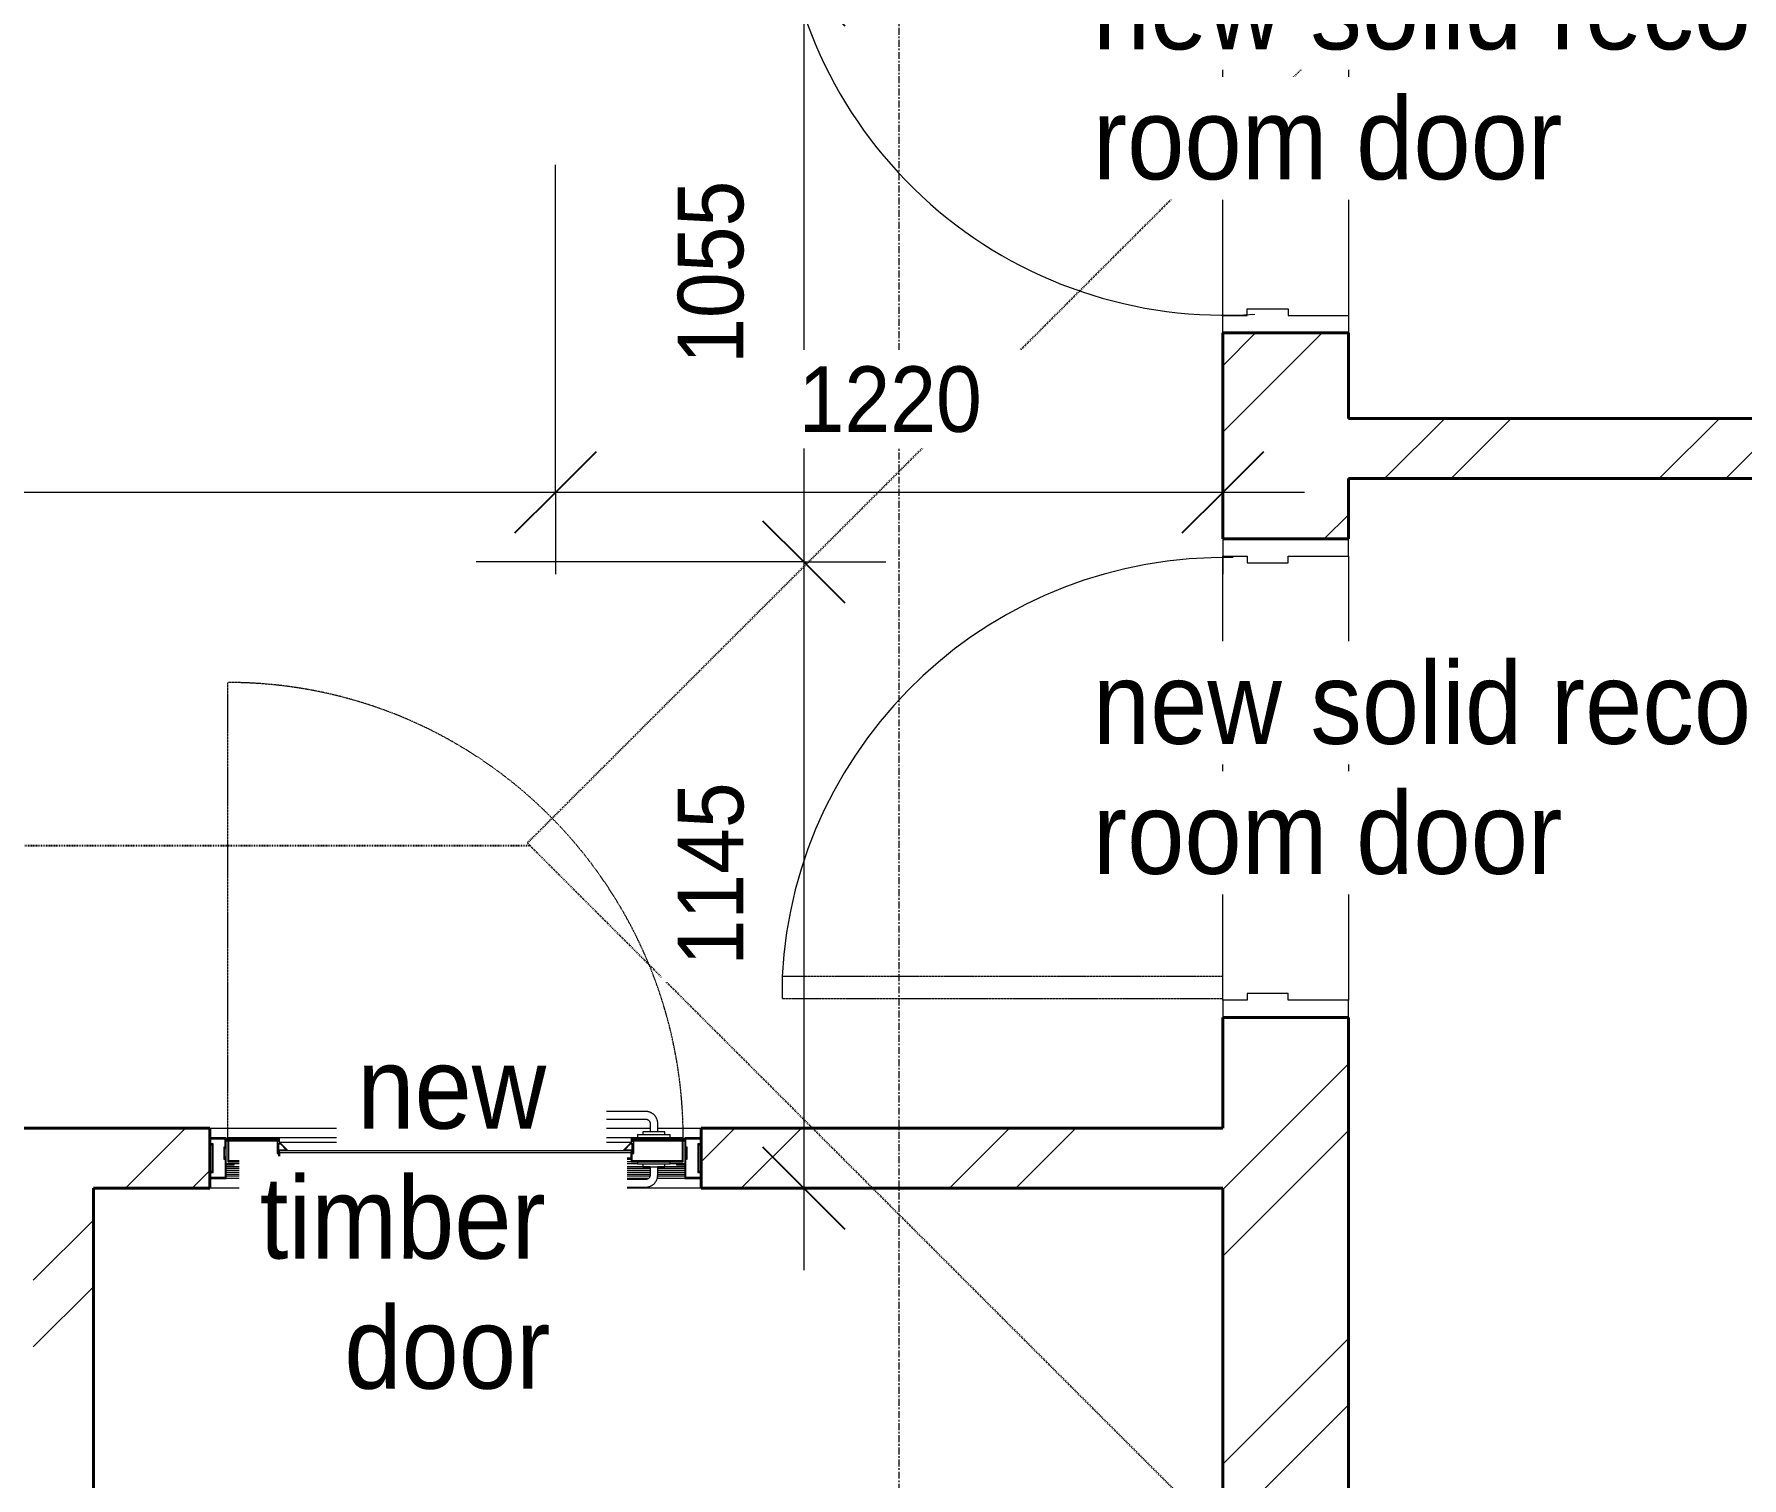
# Model space of a CAD drawing. Header units: millimetres. Extents: x -44657 to 28812, y -28146 to 16565.
# Drawn here: x -6893 to -3766, y -5747 to -3103 of the extents above; entities that cross this region are included whole.
import ezdxf

# ---------------------------------------------------------------- set-up
doc = ezdxf.new("R2010")
doc.units = ezdxf.units.MM
for name, pattern in [('Dash 1_5mm', [3, 1.5, -1.5]), ('Detail Dash', [1.1, 0.55, -0.55]), ('Grid Line', [22.225, 12.7, -3.175, 3.175, -3.175])]:
    doc.linetypes.add(name, pattern=pattern)
for name, color, linetype, lineweight in [('A-ANNO-DIMS', 211, 'Continuous', 5), ('A-ANNO-DIMS-100', 211, 'Continuous', 5), ('A-DETL', 90, 'Continuous', 5), ('A-DOOR', 31, 'Continuous', 9), ('A-DOOR-FRAM', 31, 'Continuous', 9), ('A-WALL', 113, 'Continuous', 9), ('A-WALL-PATT', 111, 'Continuous', 9), ('G-ANNO-TEXT', 231, 'Continuous', 5), ('S-GRID', 1, 'Continuous', 5)]:
    doc.layers.add(name, color=color, linetype=linetype, lineweight=lineweight)
doc.styles.add('Arial_3', font='arial.ttf', dxfattribs={"width": 0.9, "height": 120})
doc.styles.add('Arial_5', font='arial.ttf', dxfattribs={"width": 0.9, "height": 150})
doc.dimstyles.new('SVA_-_1_2mm_Arial', dxfattribs={"dimscale": 304.8, "dimtxt": 122.431128, "dimasz": 0.492126, "dimexe": 0.492126, "dimexo": 0.0625, "dimgap": 0.246063, "dimtad": 1, "dimdec": 0, "dimrnd": 5, "dimzin": 0, "dimdsep": 46, "dimtxsty": 'Arial_3', "dimblk1": 'OBLIQUE', "dimblk2": 'OBLIQUE', "dimsah": 1, "dimcen": 0.09, "dimdle": 0.492126, "dimazin": 0, "dimtfac": 1, "dimtdec": 4, "dimtix": 1, "dimtmove": 0, "dimatfit": 3, "dimfxl": 1.968504, "dimfxlon": 1, "dimtvp": 1, "dimtfill": 1, "dimtolj": 1, "dimtzin": 0, "dimarcsym": 2})
pattern_1 = [(45, (0, 0), (-251.447, 251.447), []), (45, (0, 381), (-251.447, 251.447), [])]

# ---------------------------------------------------------------- blocks, each defined once
blk = doc.blocks.new('Door2  813 x 2032  - Door D1-1502205-NEW PROPOSED GROUND STOREY PLAN _White Box_')
at = {"layer": 'A-DOOR', "linetype": 'Detail Dash', "lineweight": 5}
for p, q in [((-363.5, 922), (-403.5, 922)), ((-403.5, 922), (-403.5, 115)), ((-363.5, 115), (-363.5, 922)), ((-403.5, 115), (-363.5, 115))]:
    blk.add_line(p, q, dxfattribs=at)
at = {"layer": 'A-DOOR', "lineweight": 5}
blk.add_arc((-406.5, 112.5), 810.6, 358.8072, 86.9594, dxfattribs=at)
at = {"layer": 'A-DOOR-FRAM'}
for p, q in [((-406.5, 115), (-438.5, 115)), ((-406.5, 70), (-406.5, 115)), ((406.5, 115), (406.5, 70)), ((438.5, 115), (406.5, 115)), ((-394.5, 70), (-406.5, 70)), ((-394.5, -5), (-394.5, 70)), ((406.5, 70), (394.5, 70)), ((394.5, 70), (394.5, -5)), ((-406.5, -115), (-406.5, -5)), ((-406.5, -5), (-394.5, -5)), ((394.5, -5), (406.5, -5)), ((406.5, -5), (406.5, -115)), ((-438.5, -115), (-406.5, -115)), ((406.5, -115), (438.5, -115))]:
    blk.add_line(p, q, dxfattribs=at)
blk = doc.blocks.new('Door2  813 x 2032  - Door D1-1502196-NEW PROPOSED GROUND STOREY PLAN _White Box_')
at = {"layer": 'A-DOOR', "linetype": 'Detail Dash', "lineweight": 5}
for p, q in [((-403.5, -923.8), (-403.5, -115)), ((-403.5, -115), (-363.5, -115)), ((-363.5, -115), (-363.5, -923.8)), ((-363.5, -923.8), (-403.5, -923.8))]:
    blk.add_line(p, q, dxfattribs=at)
at = {"layer": 'A-DOOR', "lineweight": 5}
blk.add_arc((-406.5, -112.5), 812.4, 273.0339, 3.9662, dxfattribs=at)
at = {"layer": 'A-DOOR-FRAM'}
for p, q in [((-438.5, 115), (-406.5, 115)), ((-406.5, 115), (-406.5, 5)), ((406.5, 115), (438.5, 115)), ((406.5, 5), (406.5, 115)), ((-406.5, 5), (-394.5, 5)), ((-394.5, 5), (-394.5, -70)), ((394.5, 5), (406.5, 5)), ((394.5, -70), (394.5, 5)), ((-406.5, -70), (-406.5, -115)), ((-394.5, -70), (-406.5, -70)), ((406.5, -70), (394.5, -70)), ((406.5, -115), (406.5, -70)), ((-406.5, -115), (-438.5, -115)), ((438.5, -115), (406.5, -115))]:
    blk.add_line(p, q, dxfattribs=at)
blk = doc.blocks.new('Door Aluminium - Single Opening Out with Cill - Door Aluminium Single Opening Out with Cill 900x2100-1421184-NEW PROPOSED GROUND STOREY PLAN _White Box_')
at = {"layer": 'A-DOOR', "linetype": 'Detail Dash', "lineweight": 5}
blk.add_line((-417, 37.3), (-417, 871.3), dxfattribs=at)
at = {"layer": 'A-DOOR', "lineweight": 5}
for p, q in [((261.4, 70.5), (275.4, 70.5)), ((261.4, 70.5), (262.4, 70.5)), ((273.4, 70.5), (275.4, 70.5)), ((348.4, 85.5), (276.4, 85.5)), ((276.4, 71.5), (348.4, 71.5)), ((356.4, 63.5), (356.4, 48.1)), ((370.4, 48.1), (370.4, 63.5)), ((-420, 37.5), (-450, 37.5)), ((-448, 35.5), (-422, 35.5)), ((-448, 26.3), (-448, 35.5)), ((-422, 35.5), (-422, 20.3)), ((-420, 17), (-420, 37.5)), ((-416.9, 35.5), (-420, 35.5)), ((-416.8, 33.5), (-420, 33.5)), ((-417, 31.4), (-420, 31.4)), ((-322, 37.3), (-417, 37.3)), ((-417, 37.3), (-417, -6.7)), ((-415.2, 35.5), (-323.8, 35.5)), ((-415.2, -4.9), (-415.2, 35.5)), ((-323.8, 33.5), (-415.2, 33.5)), ((-323.6, 31.4), (-415.2, 31.4)), ((-323.8, 35.5), (-323.8, 30.6)), ((322, 37.3), (-322, 37.3)), ((-322, 27.3), (-322, 37.3)), ((417, 37.3), (322, 37.3)), ((322, 37.3), (322, 27.3)), ((415.2, 31.4), (323.6, 31.4)), ((323.8, 30.6), (323.8, 35.5)), ((323.8, 35.5), (415.2, 35.5)), ((415.2, 33.5), (323.8, 33.5)), ((333.4, 43.5), (393.4, 43.5)), ((333.4, 43.5), (333.4, 37.5)), ((393.4, 37.5), (333.4, 37.5)), ((343.4, 48.1), (343.4, 43.5)), ((344.1, 48.1), (343.4, 48.1)), ((383.4, 48.1), (343.4, 48.1)), ((383.4, 48.1), (382.8, 48.1)), ((383.4, 43.5), (383.4, 48.1)), ((393.4, 37.5), (393.4, 43.5)), ((415.2, 35.5), (415.2, -4.9)), ((420, 33.5), (416.8, 33.5)), ((420, 35.5), (416.9, 35.5)), ((417, -6.7), (417, 37.3)), ((420, 31.4), (417, 31.4)), ((450, 37.5), (420, 37.5)), ((420, 37.5), (420, 17)), ((422, 35.5), (448, 35.5)), ((422, 20.3), (422, 35.5)), ((448, 35.5), (448, 26.3)), ((-450, 22), (-448.5, 22)), ((-448.5, 22), (-450, 22)), ((-448.5, 24.5), (-445.5, 24.5)), ((-448.5, 22), (-448.5, 24.5)), ((-445.5, 24.5), (-448.5, 24.5)), ((-448.5, 24.5), (-448.5, 22)), ((-443.7, 26.3), (-448, 26.3)), ((-445.5, 24.5), (-445.5, -24.5)), ((-443.7, -26.3), (-443.7, 26.3)), ((-422, 20.3), (-424.4, 20.3)), ((-424.4, 20.3), (-424.4, -1.8)), ((-424.4, 20.3), (-422, 20.3)), ((-422.6, 0), (-422.6, 18.5)), ((-422.6, 18.5), (-421, 18.5)), ((-421, 18.5), (-422.6, 18.5)), ((-421.3, 0), (-422.6, 0)), ((-422.6, 0), (-421.3, 0)), ((-421, 3), (-421.3, 0)), ((-421.3, 0), (-421, 3)), ((-421, 18.5), (-421, 17)), ((-421, 17), (-421, 18.5)), ((-421, 17), (-420, 17)), ((-420, 3), (-421, 3)), ((-421, 3), (-420, 3)), ((-420, 3), (-420, 17)), ((-420, -10.2), (-420, 3)), ((-323.8, 30.6), (-326.4, 30.6)), ((-326.4, 30.6), (-326.4, 8.5)), ((-326.4, 8.5), (-323.8, 8.5)), ((-323.8, 8.5), (-326.4, 8.5)), ((-324.6, 10.3), (-324.6, 27.3)), ((-324.6, 27.3), (-322, 27.3)), ((-323.3, 10.3), (-324.6, 10.3)), ((-324.6, 10.3), (-323.3, 10.3)), ((-324.1, 27), (-324.1, 13.9)), ((-321.8, 27), (-324.1, 27)), ((-324.1, 27), (-320.8, 27)), ((-324.1, 13.9), (-306.9, 13.9)), ((-323.8, 8.5), (-323.8, -4.9)), ((-322, 13.3), (-323.3, 13.3)), ((-323.3, 13.3), (-323.3, 10.3)), ((-323.3, 10.3), (-323.3, 13.3)), ((-323.3, 13.3), (-322, 13.3)), ((-323.1, 14.9), (-323.1, 26)), ((-323.1, 26), (-320.3, 26)), ((-320.3, 26), (-323.1, 26)), ((-309.3, 14.9), (-323.1, 14.9)), ((-322, 26), (-322, 27.3)), ((322, 13.3), (-322, 13.3)), ((-322, 0), (-322, 13.3)), ((322, 10), (-322, 10)), ((-322, 10), (-322, 0)), ((-322, 0), (322, 0)), ((-306.9, 13.9), (-321.8, 28.9)), ((-321.8, 28.9), (-321.8, 27)), ((-321.8, 28.9), (-321.8, 27)), ((321.8, 28.9), (-321.8, 28.9)), ((-320.3, 26), (-309.3, 14.9)), ((-306.9, 13.9), (306.9, 13.9)), ((321.8, 28.9), (306.9, 13.9)), ((306.9, 13.9), (324.1, 13.9)), ((309.3, 14.9), (320.3, 26)), ((323.1, 14.9), (309.3, 14.9)), ((320.3, 26), (323.1, 26)), ((323.1, 26), (320.3, 26)), ((320.8, 27), (324.1, 27)), ((321.8, 27), (321.8, 28.9)), ((321.8, 28.9), (321.8, 27)), ((324.1, 27), (321.8, 27)), ((322, 27.3), (322, 26)), ((322, 27.3), (324.6, 27.3)), ((323.3, 13.3), (322, 13.3)), ((322, 13.3), (322, 0)), ((322, 13.3), (323.3, 13.3)), ((322, 0), (322, 10)), ((323.1, 26), (323.1, 14.9)), ((323.3, 10.3), (323.3, 13.3)), ((323.3, 13.3), (323.3, 10.3)), ((324.6, 10.3), (323.3, 10.3)), ((323.3, 10.3), (324.6, 10.3)), ((326.4, 30.6), (323.8, 30.6)), ((323.8, -4.9), (323.8, 8.5)), ((323.8, 8.5), (326.4, 8.5)), ((326.4, 8.5), (323.8, 8.5)), ((324.1, 13.9), (324.1, 27)), ((324.6, 27.3), (324.6, 10.3)), ((326.4, 8.5), (326.4, 30.6)), ((420, 17), (420, 3)), ((420, 17), (421, 17)), ((421, 3), (420, 3)), ((420, 3), (420, -10.2)), ((420, 3), (421, 3)), ((421, 17), (421, 18.5)), ((421, 18.5), (422.6, 18.5)), ((422.6, 18.5), (421, 18.5)), ((421, 18.5), (421, 17)), ((421.3, 0), (421, 3)), ((421, 3), (421.3, 0)), ((422.6, 0), (421.3, 0)), ((421.3, 0), (422.6, 0)), ((424.4, 20.3), (422, 20.3)), ((422, 20.3), (424.4, 20.3)), ((422.6, 18.5), (422.6, 0)), ((424.4, -1.8), (424.4, 20.3)), ((448, 26.3), (443.7, 26.3)), ((443.7, 26.3), (443.7, -26.3)), ((445.5, -24.5), (445.5, 24.5)), ((445.5, 24.5), (448.5, 24.5)), ((448.5, 24.5), (445.5, 24.5)), ((448.5, 24.5), (448.5, 22)), ((448.5, 22), (448.5, 24.5)), ((448.5, 22), (450, 22)), ((450, 22), (448.5, 22)), ((-448.5, -22), (-450, -22)), ((-450, -22), (-448.5, -22)), ((-448.5, -24.5), (-448.5, -22)), ((-448.5, -22), (-448.5, -24.5)), ((-445.5, -24.5), (-448.5, -24.5)), ((-448.5, -24.5), (-445.5, -24.5)), ((-448, -35.5), (-448, -26.3)), ((-448, -26.3), (-443.7, -26.3)), ((-424.4, -1.8), (-421.8, -1.8)), ((-421.8, -1.8), (-424.4, -1.8)), ((-421.8, -1.8), (-421.8, -35.5)), ((-405, -10.2), (-420, -10.2)), ((-420, -37.5), (-420, -12)), ((-420, -12), (-405, -12)), ((356.7, -15.7), (-420, -15.7)), ((356.9, -19.2), (-420, -19.2)), ((356.7, -22.7), (-420, -22.7)), ((356.7, -26.2), (-420, -26.2)), ((356.7, -29.7), (-420, -29.7)), ((-417, -6.7), (-322, -6.7)), ((-323.8, -4.9), (-415.2, -4.9)), ((333.4, -10.2), (-405, -10.2)), ((-405, -12), (-405, -10.2)), ((-307, 0), (-322, 0)), ((-322, -6.7), (-322, -1.7)), ((-322, -1.7), (-307, -1.7)), ((322, -6.7), (-322, -6.7)), ((-307, -1.7), (-307, 0)), ((307, -1.7), (-307, -1.7)), ((322, 0), (307, 0)), ((307, 0), (307, -1.7)), ((307, -1.7), (322, -1.7)), ((322, -1.7), (322, -6.7)), ((322, -6.7), (417, -6.7)), ((415.2, -4.9), (323.8, -4.9)), ((333.4, -6.7), (333.4, -11)), ((393.4, -11), (333.4, -11)), ((343.4, -11), (343.4, -15.6)), ((343.4, -15.6), (383.4, -15.6)), ((343.4, -15.6), (344.1, -15.6)), ((356.4, -15.6), (356.4, -31)), ((420, -26.2), (370, -26.2)), ((420, -15.7), (370.2, -15.7)), ((420, -19.2), (370.2, -19.2)), ((420, -22.7), (370.2, -22.7)), ((420, -29.7), (370.2, -29.7)), ((370.4, -31), (370.4, -15.6)), ((382.8, -15.6), (383.4, -15.6)), ((383.4, -15.6), (383.4, -11)), ((393.4, -11), (393.4, -6.7)), ((405, -10.2), (393.4, -10.2)), ((420, -10.2), (405, -10.2)), ((405, -10.2), (405, -12)), ((405, -12), (420, -12)), ((420, -12), (420, -37.5)), ((421.8, -35.5), (421.8, -1.8)), ((421.8, -1.8), (424.4, -1.8)), ((424.4, -1.8), (421.8, -1.8)), ((443.7, -26.3), (448, -26.3)), ((448.5, -24.5), (445.5, -24.5)), ((445.5, -24.5), (448.5, -24.5)), ((448, -26.3), (448, -35.5)), ((450, -22), (448.5, -22)), ((448.5, -22), (448.5, -24.5)), ((448.5, -24.5), (448.5, -22)), ((448.5, -22), (450, -22)), ((-450, -37.5), (-420, -37.5)), ((-421.8, -35.5), (-448, -35.5)), ((355.5, -33.2), (-420, -33.2)), ((352.1, -37.5), (-420, -37.5)), ((262.4, -38), (261.4, -38)), ((275.4, -38), (261.4, -38)), ((275.4, -38), (273.4, -38)), ((348.4, -39), (276.4, -39)), ((276.4, -53), (348.4, -53)), ((420, -37.5), (368.7, -37.5)), ((420, -33.2), (368.8, -33.2)), ((420, -37.5), (450, -37.5)), ((448, -35.5), (421.8, -35.5))]:
    blk.add_line(p, q, dxfattribs=at)
at = {"layer": 'A-DOOR', "lineweight": 5, "flags": 128}
for points in [[(276.4, 85.5), (275.8, 85.5), (275.2, 85.5), (274.7, 85.4), (274.1, 85.3), (273.5, 85.2), (272.9, 85.1), (272.3, 84.9), (271.7, 84.7), (271.2, 84.5), (270.6, 84.3), (270.1, 84.1), (269.5, 83.8), (269, 83.5), (268.5, 83.2), (268, 82.9), (267.5, 82.5), (267, 82.2), (266.6, 81.8), (266.1, 81.4), (265.7, 81), (265.3, 80.5), (264.9, 80.1), (264.5, 79.6), (264.2, 79.1), (263.8, 78.6), (263.5, 78.1), (263.2, 77.6), (262.9, 77), (262.7, 76.5), (262.5, 75.9), (262.3, 75.4), (262.1, 74.8), (261.9, 74.2), (261.8, 73.6), (261.7, 73), (261.6, 72.5), (261.5, 71.9), (261.5, 71.3), (261.4, 70.7), (261.4, 70.5)], [(275.4, 70.5), (275.4, 70.5), (275.4, 70.6), (275.5, 70.6), (275.5, 70.7), (275.5, 70.7), (275.5, 70.7), (275.5, 70.8), (275.5, 70.8), (275.5, 70.9), (275.5, 70.9), (275.5, 70.9), (275.6, 71), (275.6, 71), (275.6, 71), (275.6, 71.1), (275.6, 71.1), (275.7, 71.1), (275.7, 71.2), (275.7, 71.2), (275.7, 71.2), (275.8, 71.2), (275.8, 71.3), (275.8, 71.3), (275.9, 71.3), (275.9, 71.3), (275.9, 71.4), (276, 71.4), (276, 71.4), (276, 71.4), (276.1, 71.4), (276.1, 71.4), (276.2, 71.5), (276.2, 71.5), (276.2, 71.5), (276.3, 71.5), (276.3, 71.5), (276.4, 71.5), (276.4, 71.5), (276.4, 71.5), (276.4, 71.5)], [(370.4, 63.5), (370.4, 64.4), (370.4, 65.3), (370.3, 66.1), (370.2, 67), (370, 67.9), (369.8, 68.7), (369.6, 69.6), (369.3, 70.4), (369, 71.3), (368.7, 72.1), (368.4, 72.9), (368, 73.7), (367.5, 74.4), (367.1, 75.2), (366.6, 75.9), (366.1, 76.6), (365.6, 77.3), (365, 78), (364.4, 78.7), (363.8, 79.3), (363.1, 79.9), (362.5, 80.5), (361.8, 81), (361.1, 81.5), (360.3, 82), (359.6, 82.5), (358.8, 82.9), (358, 83.3), (357.2, 83.7), (356.4, 84), (355.6, 84.3), (354.8, 84.6), (353.9, 84.8), (353, 85), (352.2, 85.2), (351.3, 85.3), (350.4, 85.4), (349.6, 85.5), (348.7, 85.5), (348.4, 85.5)], [(348.4, 71.5), (348.8, 71.5), (349.1, 71.5), (349.4, 71.4), (349.7, 71.4), (350, 71.3), (350.3, 71.3), (350.7, 71.2), (351, 71.1), (351.3, 71), (351.6, 70.9), (351.9, 70.7), (352.1, 70.6), (352.4, 70.4), (352.7, 70.3), (353, 70.1), (353.2, 69.9), (353.5, 69.7), (353.7, 69.5), (354, 69.3), (354.2, 69.1), (354.4, 68.8), (354.6, 68.6), (354.8, 68.3), (355, 68.1), (355.2, 67.8), (355.3, 67.5), (355.5, 67.3), (355.6, 67), (355.8, 66.7), (355.9, 66.4), (356, 66.1), (356.1, 65.8), (356.2, 65.5), (356.3, 65.2), (356.3, 64.9), (356.4, 64.5), (356.4, 64.2), (356.4, 63.9), (356.4, 63.6), (356.4, 63.5)], [(356.4, -31), (356.4, -31.3), (356.4, -31.6), (356.4, -32), (356.3, -32.3), (356.3, -32.6), (356.2, -32.9), (356.1, -33.2), (356, -33.5), (355.9, -33.8), (355.8, -34.1), (355.7, -34.4), (355.5, -34.7), (355.4, -35), (355.2, -35.2), (355, -35.5), (354.9, -35.8), (354.7, -36), (354.5, -36.3), (354.2, -36.5), (354, -36.7), (353.8, -37), (353.5, -37.2), (353.3, -37.4), (353, -37.6), (352.8, -37.7), (352.5, -37.9), (352.2, -38.1), (351.9, -38.2), (351.6, -38.3), (351.3, -38.5), (351, -38.6), (350.7, -38.7), (350.4, -38.7), (350.1, -38.8), (349.8, -38.9), (349.5, -38.9), (349.2, -39), (348.9, -39), (348.5, -39), (348.4, -39)], [(348.4, -53), (349.3, -53), (350.2, -52.9), (351.1, -52.8), (352, -52.7), (352.8, -52.6), (353.7, -52.4), (354.5, -52.1), (355.4, -51.9), (356.2, -51.6), (357, -51.3), (357.8, -50.9), (358.6, -50.5), (359.4, -50.1), (360.1, -49.6), (360.9, -49.2), (361.6, -48.6), (362.3, -48.1), (363, -47.5), (363.6, -46.9), (364.2, -46.3), (364.8, -45.7), (365.4, -45), (365.9, -44.3), (366.5, -43.6), (367, -42.9), (367.4, -42.1), (367.8, -41.4), (368.2, -40.6), (368.6, -39.8), (369, -39), (369.3, -38.1), (369.5, -37.3), (369.8, -36.5), (370, -35.6), (370.1, -34.7), (370.3, -33.9), (370.4, -33), (370.4, -32.1), (370.4, -31.2), (370.4, -31)], [(261.4, -38), (261.5, -38.6), (261.5, -39.2), (261.6, -39.8), (261.6, -40.4), (261.7, -41), (261.9, -41.6), (262, -42.1), (262.2, -42.7), (262.4, -43.3), (262.6, -43.8), (262.9, -44.4), (263.1, -44.9), (263.4, -45.5), (263.7, -46), (264.1, -46.5), (264.4, -47), (264.8, -47.4), (265.2, -47.9), (265.6, -48.3), (266, -48.8), (266.4, -49.2), (266.9, -49.6), (267.4, -49.9), (267.8, -50.3), (268.3, -50.6), (268.9, -50.9), (269.4, -51.2), (269.9, -51.5), (270.5, -51.8), (271, -52), (271.6, -52.2), (272.1, -52.4), (272.7, -52.5), (273.3, -52.7), (273.9, -52.8), (274.5, -52.9), (275.1, -52.9), (275.7, -53), (276.3, -53), (276.4, -53)], [(276.4, -39), (276.4, -39), (276.4, -39), (276.3, -39), (276.3, -39), (276.2, -39), (276.2, -39), (276.2, -39), (276.1, -38.9), (276.1, -38.9), (276.1, -38.9), (276, -38.9), (276, -38.9), (275.9, -38.9), (275.9, -38.8), (275.9, -38.8), (275.8, -38.8), (275.8, -38.8), (275.8, -38.8), (275.8, -38.7), (275.7, -38.7), (275.7, -38.7), (275.7, -38.6), (275.7, -38.6), (275.6, -38.6), (275.6, -38.5), (275.6, -38.5), (275.6, -38.5), (275.5, -38.4), (275.5, -38.4), (275.5, -38.4), (275.5, -38.3), (275.5, -38.3), (275.5, -38.2), (275.5, -38.2), (275.5, -38.2), (275.5, -38.1), (275.4, -38.1), (275.4, -38.1), (275.4, -38), (275.4, -38)]]:
    blk.add_lwpolyline(points, dxfattribs=at)
at = {"layer": 'A-DOOR', "color": 135, "linetype": 'Detail Dash', "lineweight": 5}
blk.add_arc((-417, 37.3), 834, 360, 90, dxfattribs=at)
blk = doc.blocks.new('DIMBLOCK22-NEW PROPOSED GROUND STOREY PLAN _White Box_')
at = {"layer": 'A-ANNO-DIMS-100', "lineweight": 25}
for p, q in [((-5483.2, -3012.7), (-5558.2, -2937.7)), ((-5483.2, -3012.7), (-5408.2, -3087.7)), ((-5483.2, -4069.7), (-5558.2, -3994.7)), ((-5483.2, -4069.7), (-5408.2, -4144.7))]:
    blk.add_line(p, q, dxfattribs=at)
at = {"layer": 'A-ANNO-DIMS-100'}
for p, q in [((-5483.2, -3012.7), (-6083.2, -3012.7)), ((-5483.2, -3012.7), (-5483.2, -4069.7)), ((-5483.2, -3012.7), (-5333.2, -3012.7)), ((-5483.2, -4069.7), (-6083.2, -4069.7)), ((-5483.2, -4069.7), (-5333.2, -4069.7))]:
    blk.add_line(p, q, dxfattribs=at)
at = {"layer": 'A-ANNO-DIMS-100', "color": 0, "insert": (-5714, -3706.9), "char_height": 120, "width": 397.807, "attachment_point": 1, "rotation": 90, "line_spacing_factor": 0.941778, "style": 'Arial_3', "bg_fill": 3, "box_fill_scale": 1.25, "bg_fill_color": 256, "bg_fill_true_color": 13158600, "bg_fill_transparency": 0}
blk.add_mtext('1055', dxfattribs=at)
blk = doc.blocks.new('_Oblique')
at = {"color": 0, "linetype": 'ByBlock', "lineweight": -2}
blk.add_line((-0.5, -0.5), (0.5, 0.5), dxfattribs=at)
blk = doc.blocks.new('DIMBLOCK23-NEW PROPOSED GROUND STOREY PLAN _White Box_')
at = {"layer": 'A-ANNO-DIMS-100', "lineweight": 25}
for p, q in [((-5483.2, -4069.7), (-5558.2, -3994.7)), ((-5483.2, -4069.7), (-5408.2, -4144.7)), ((-5483.2, -5216.7), (-5558.2, -5141.7)), ((-5483.2, -5216.7), (-5408.2, -5291.7))]:
    blk.add_line(p, q, dxfattribs=at)
at = {"layer": 'A-ANNO-DIMS-100'}
for p, q in [((-5483.2, -4069.7), (-6083.2, -4069.7)), ((-5483.2, -4069.7), (-5483.2, -5366.7)), ((-5483.2, -4069.7), (-5333.2, -4069.7)), ((-5483.2, -5216.7), (-5598.2, -5216.7)), ((-5483.2, -5216.7), (-5333.2, -5216.7))]:
    blk.add_line(p, q, dxfattribs=at)
at = {"layer": 'A-ANNO-DIMS-100', "color": 0, "insert": (-5714, -4808.9), "char_height": 120, "width": 397.807, "attachment_point": 1, "rotation": 90, "line_spacing_factor": 0.941778, "style": 'Arial_3', "bg_fill": 3, "box_fill_scale": 1.25, "bg_fill_color": 256, "bg_fill_true_color": 13158600, "bg_fill_transparency": 0}
blk.add_mtext('1145', dxfattribs=at)
blk = doc.blocks.new('DIMBLOCK35-NEW PROPOSED GROUND STOREY PLAN _White Box_')
at = {"layer": 'A-ANNO-DIMS-100'}
for p, q in [((-5938.1, -3942.2), (-5938.1, -3342.2)), ((-4716.1, -3942.2), (-4716.1, -3827.1)), ((-4566.1, -3942.2), (-5938.1, -3942.2)), ((-5938.1, -3942.2), (-5938.1, -4092.2)), ((-4716.1, -3942.2), (-4716.1, -4092.2))]:
    blk.add_line(p, q, dxfattribs=at)
at = {"layer": 'A-ANNO-DIMS-100', "lineweight": 25}
for p, q in [((-5938.1, -3942.2), (-5863.1, -3867.2)), ((-4716.1, -3942.2), (-4641.1, -3867.2)), ((-5938.1, -3942.2), (-6013.1, -4017.2)), ((-4716.1, -3942.2), (-4791.1, -4017.2))]:
    blk.add_line(p, q, dxfattribs=at)
at = {"layer": 'A-ANNO-DIMS-100', "color": 0, "insert": (-5492.8, -3711.4), "char_height": 120, "width": 397.807, "attachment_point": 1, "line_spacing_factor": 0.941778, "style": 'Arial_3', "bg_fill": 3, "box_fill_scale": 1.25, "bg_fill_color": 256, "bg_fill_true_color": 13158600, "bg_fill_transparency": 0}
blk.add_mtext('1220', dxfattribs=at)
blk = doc.blocks.new('DIMBLOCK36-NEW PROPOSED GROUND STOREY PLAN _White Box_')
at = {"layer": 'A-ANNO-DIMS-100'}
for p, q in [((-5938.1, -3942.2), (-5938.1, -3342.2)), ((-9048.1, -3942.2), (-9048.1, -3792.2)), ((-5938.1, -3942.2), (-9048.1, -3942.2)), ((-9048.1, -3942.2), (-9048.1, -4542.2)), ((-5938.1, -3942.2), (-5938.1, -4092.2))]:
    blk.add_line(p, q, dxfattribs=at)
at = {"layer": 'A-ANNO-DIMS-100', "lineweight": 25}
for p, q in [((-9048.1, -3942.2), (-8973.1, -3867.2)), ((-5938.1, -3942.2), (-5863.1, -3867.2)), ((-9048.1, -3942.2), (-9123.1, -4017.2)), ((-5938.1, -3942.2), (-6013.1, -4017.2))]:
    blk.add_line(p, q, dxfattribs=at)
at = {"layer": 'A-ANNO-DIMS-100', "color": 0, "insert": (-7658.8, -3711.4), "char_height": 120, "width": 397.807, "attachment_point": 1, "line_spacing_factor": 0.941778, "style": 'Arial_3', "bg_fill": 3, "box_fill_scale": 1.25, "bg_fill_color": 256, "bg_fill_true_color": 13158600, "bg_fill_transparency": 0}
blk.add_mtext('3110', dxfattribs=at)

msp = doc.modelspace()

# ---------------------------------------------------------------- hatches: boundary and pattern name
at = {"layer": 'A-WALL-PATT', "lineweight": 5}
h = msp.add_hatch(dxfattribs=at)
h.set_pattern_fill('FP_33', color=256, style=0, pattern_type=2)
h.set_pattern_definition(pattern_1)
h.paths.add_polyline_path([(-4486.1, -7532.7), (-4486.1, -4904.2), (-4716.1, -4904.2), (-4716.1, -7532.7)])
h.paths.add_polyline_path([(-4486.1, -4027.2), (-4486.1, -3650.2), (-4716.1, -3650.2), (-4716.1, -4027.2)])
h.paths.add_polyline_path([(-4486.1, -2773.2), (-4486.1, -2057.7), (-4716.1, -2057.7), (-4716.1, -2773.2)])
h = msp.add_hatch(dxfattribs=at)
h.set_pattern_fill('FP_33', color=256, style=0, pattern_type=2)
h.set_pattern_definition(pattern_1)
h.paths.add_polyline_path([(-643.6, -3916.7), (-643.6, -3806.7), (-4486.1, -3806.7), (-4486.1, -3916.7), (-992.5, -3916.7)])
h = msp.add_hatch(dxfattribs=at)
h.set_pattern_fill('FP_33', color=256, style=0, pattern_type=2)
h.set_pattern_definition(pattern_1)
h.paths.add_polyline_path([(-4716.1, -5216.7), (-4716.1, -5106.7), (-5671.1, -5106.7), (-5671.1, -5216.7), (-5191.1, -5216.7)])
h.paths.add_polyline_path([(-6660.7, -5216.7), (-6571.1, -5216.7), (-6571.1, -5106.7), (-6925.1, -5106.7), (-6925.1, -5216.7), (-6784.1, -5216.7)])
h.paths.add_polyline_path([(-7920.2, -5216.7), (-7825.1, -5216.7), (-7825.1, -5106.7), (-8086.1, -5106.7), (-8086.1, -5216.7), (-8024.1, -5216.7)])
h.paths.add_polyline_path([(-8986.1, -5216.7), (-8986.1, -5106.7), (-10506.6, -5106.7), (-10506.6, -5216.7), (-9048.1, -5216.7)])
h = msp.add_hatch(dxfattribs=at)
h.set_pattern_fill('FP_33', color=256, style=0, pattern_type=2)
h.set_pattern_definition(pattern_1)
h.paths.add_polyline_path([(-6870.6, -7532.7), (-6784.1, -7532.7), (-6784.1, -5216.7), (-6894.1, -5216.7), (-6894.1, -7532.7)])

# ---------------------------------------------------------------- linework, layer by layer
at = {"layer": 'A-DETL', "linetype": 'Dash 1_5mm', "lineweight": 25}
for p, q in [((526.4, 1931.3), (-5989.4, -4584.5)), ((-5984.3, -4589.7), (-22144.6, -4589.7)), ((531.6, -11105.5), (-5989.4, -4584.5))]:
    msp.add_line(p, q, dxfattribs=at)
at = {"layer": 'A-WALL'}
for p, q in [((-4716.1, -3618.2), (-4716.1, -2805.2)), ((-4486.1, -2805.2), (-4486.1, -3618.2)), ((-4716.1, -4872.2), (-4716.1, -4059.2)), ((-4486.1, -4059.2), (-4486.1, -4872.2)), ((-6571.1, -5106.7), (-5764.4, -5106.7)), ((-5750.9, -5106.7), (-5671.1, -5106.7)), ((-5671.1, -5216.7), (-6571.1, -5216.7))]:
    msp.add_line(p, q, dxfattribs=at)
at = {"layer": 'A-WALL', "color": 7, "lineweight": 40}
for p, q in [((-4486.1, -3650.2), (-4716.1, -3650.2)), ((-4716.1, -3650.2), (-4716.1, -4027.2)), ((-4486.1, -3806.7), (-4486.1, -3650.2)), ((-643.6, -3806.7), (-4486.1, -3806.7)), ((-4486.1, -4027.2), (-4486.1, -3916.7)), ((-4486.1, -3916.7), (-643.6, -3916.7)), ((-4716.1, -4027.2), (-4486.1, -4027.2)), ((-4486.1, -4904.2), (-4716.1, -4904.2)), ((-4716.1, -4904.2), (-4716.1, -5106.7)), ((-4486.1, -7532.7), (-4486.1, -4904.2)), ((-6571.1, -5106.7), (-6925.1, -5106.7)), ((-6571.1, -5216.7), (-6571.1, -5106.7)), ((-4716.1, -5106.7), (-5671.1, -5106.7)), ((-5671.1, -5106.7), (-5671.1, -5216.7)), ((-6784.1, -5216.7), (-6571.1, -5216.7)), ((-6784.1, -7532.7), (-6784.1, -5216.7)), ((-5671.1, -5216.7), (-4716.1, -5216.7)), ((-4716.1, -5216.7), (-4716.1, -6122.9))]:
    msp.add_line(p, q, dxfattribs=at)
at = {"layer": 'S-GRID', "linetype": 'Grid Line'}
msp.add_line((-5308.6, -26129), (-5308.6, 2838.3), dxfattribs=at)

# ---------------------------------------------------------------- block references
at = {"layer": 'A-DOOR', "lineweight": 5}
for name, p, rotation in [('Door2  813 x 2032  - Door D1-1502196-NEW PROPOSED GROUND STOREY PLAN _White Box_', (-4601.1, -3211.7), 269.9999999999997), ('Door2  813 x 2032  - Door D1-1502205-NEW PROPOSED GROUND STOREY PLAN _White Box_', (-4601.1, -4465.7), 89.99999999999973)]:
    msp.add_blockref(name, p, dxfattribs=dict(at, rotation=rotation))
at = {"layer": 'A-DOOR', "color": 135, "linetype": 'Detail Dash', "lineweight": 5}
msp.add_blockref('Door Aluminium - Single Opening Out with Cill - Door Aluminium Single Opening Out with Cill 900x2100-1421184-NEW PROPOSED GROUND STOREY PLAN _White Box_', (-6121.1, -5161.7), dxfattribs=at)

# ---------------------------------------------------------------- next in the draw order: texts
at = {"layer": 'G-ANNO-TEXT', "color": 7, "char_height": 150, "width": 1717.215, "attachment_point": 1, "style": 'Arial_5', "bg_fill": 3, "box_fill_scale": 1.25, "bg_fill_color": 256, "bg_fill_true_color": 13158600, "bg_fill_transparency": 0}
for insert in [(-4953.9, -2980.7), (-4953.9, -4252.8)]:
    msp.add_mtext('new solid record ', dxfattribs=dict(at, insert=insert))

# ---------------------------------------------------------------- next in the draw order: dimensions: what is measured, and where the dimension line sits
at = {"layer": 'A-ANNO-DIMS'}
dim = msp.add_linear_dim(base=(-5483.2, -4069.7), p1=(-6083.2, -3012.7), p2=(-6083.2, -4069.7), angle=90, dimstyle='SVA_-_1_2mm_Arial', override={"dimpost": '<>', "dimfxl": 1057}, dxfattribs=at)
dim.commit()
dim.dimension.update_dxf_attribs({"geometry": 'DIMBLOCK22-NEW PROPOSED GROUND STOREY PLAN _White Box_', "text_midpoint": (-5619.5, -3541.2)})

# ---------------------------------------------------------------- next in the draw order: texts
at = {"layer": 'G-ANNO-TEXT', "color": 7, "insert": (-4953.9, -4490.9), "char_height": 150, "width": 1031.772, "attachment_point": 1, "style": 'Arial_5', "bg_fill": 3, "box_fill_scale": 1.25, "bg_fill_color": 256, "bg_fill_true_color": 13158600, "bg_fill_transparency": 0}
msp.add_mtext('room door', dxfattribs=at)

# ---------------------------------------------------------------- next in the draw order: dimensions: what is measured, and where the dimension line sits
at = {"layer": 'A-ANNO-DIMS'}
dim = msp.add_linear_dim(base=(-5483.2, -5216.7), p1=(-6083.2, -4069.7), p2=(-5598.2, -5216.7), angle=90, dimstyle='SVA_-_1_2mm_Arial', override={"dimpost": '<>', "dimfxl": 1245.323662}, dxfattribs=at)
dim.commit()
dim.dimension.update_dxf_attribs({"geometry": 'DIMBLOCK23-NEW PROPOSED GROUND STOREY PLAN _White Box_', "text_midpoint": (-5619.5, -4643.2)})

# ---------------------------------------------------------------- next in the draw order: texts
at = {"layer": 'G-ANNO-TEXT', "color": 7, "insert": (-6300.9, -4957.6), "char_height": 150, "width": 418.481, "attachment_point": 1, "style": 'Arial_5', "bg_fill": 3, "box_fill_scale": 1.25, "bg_fill_color": 256, "bg_fill_true_color": 13158600, "bg_fill_transparency": 0}
msp.add_mtext('new ', dxfattribs=at)

# ---------------------------------------------------------------- next in the draw order: dimensions: what is measured, and where the dimension line sits
at = {"layer": 'A-ANNO-DIMS'}
dim = msp.add_linear_dim(base=(-5938.1, -3942.2), p1=(-4716.1, -3827.1), p2=(-5938.1, -3342.2), dimstyle='SVA_-_1_2mm_Arial', override={"dimpost": '<>', "dimfxl": 1314.726597}, dxfattribs=at)
dim.commit()
dim.dimension.update_dxf_attribs({"geometry": 'DIMBLOCK35-NEW PROPOSED GROUND STOREY PLAN _White Box_', "text_midpoint": (-5327.1, -3805.9)})

# ---------------------------------------------------------------- next in the draw order: texts
at = {"layer": 'G-ANNO-TEXT', "color": 7, "char_height": 150, "attachment_point": 1, "style": 'Arial_5', "bg_fill": 3, "box_fill_scale": 1.25, "bg_fill_color": 256, "bg_fill_true_color": 13158600, "bg_fill_transparency": 0}
for s, insert, width in [('room door', (-4953.9, -3218.8), 1031.772), ('timber ', (-6479.5, -5195.7), 634.937)]:
    msp.add_mtext(s, dxfattribs=dict(at, insert=insert, width=width))

# ---------------------------------------------------------------- next in the draw order: dimensions: what is measured, and where the dimension line sits
at = {"layer": 'A-ANNO-DIMS'}
dim = msp.add_linear_dim(base=(-9048.1, -3942.2), p1=(-5938.1, -3342.2), p2=(-9048.1, -4542.2), dimstyle='SVA_-_1_2mm_Arial', override={"dimpost": '<>', "dimfxl": 3333.481663}, dxfattribs=at)
dim.commit()
dim.dimension.update_dxf_attribs({"geometry": 'DIMBLOCK36-NEW PROPOSED GROUND STOREY PLAN _White Box_', "text_midpoint": (-7493.1, -3805.8)})

# ---------------------------------------------------------------- next in the draw order: texts
at = {"layer": 'G-ANNO-TEXT', "color": 7, "char_height": 150, "attachment_point": 1, "style": 'Arial_5', "bg_fill": 3, "box_fill_scale": 1.25, "bg_fill_color": 256, "bg_fill_true_color": 13158600, "bg_fill_transparency": 0}
for s, insert, width in [('new floor tiles - to line up with existing floor', (-11069, -3155.6), 4343.543), ('door', (-6324.7, -5433.9), 447.342)]:
    msp.add_mtext(s, dxfattribs=dict(at, insert=insert, width=width))

doc.saveas('drawing.dxf')
